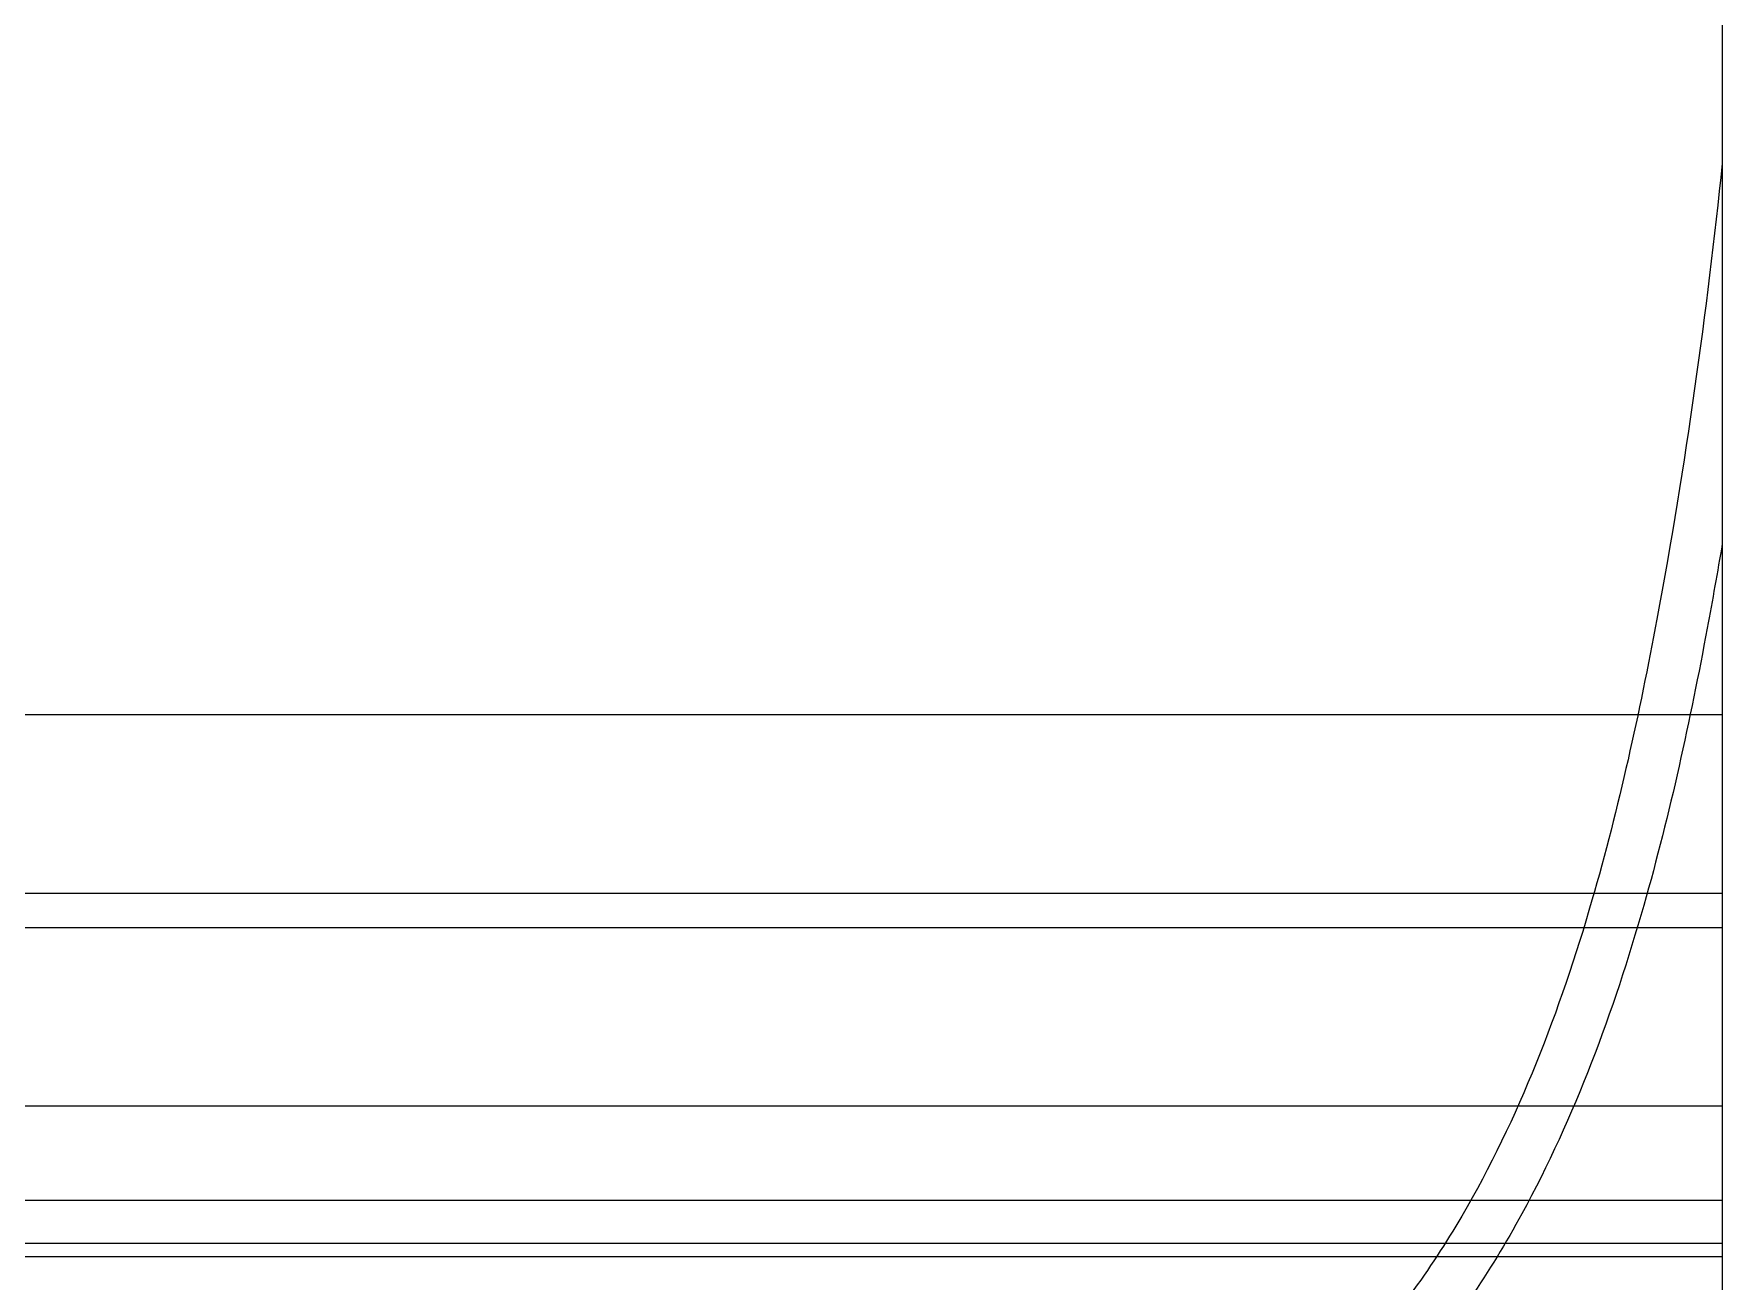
# Model space of a CAD drawing. Header units: feet. Extents: x -21 to 5170, y -254 to 1413.
# Drawn here: x 2316.8 to 2327.77, y 62.53 to 70.63 of the extents above; entities that cross this region are included whole.
import ezdxf
from ezdxf.lldxf.tags import DXFTag

# ---------------------------------------------------------------- set-up
doc = ezdxf.new("R2010")
doc.units = ezdxf.units.FT
doc.header["$MEASUREMENT"] = 0
for name, color, linetype in [('ATI CENTER SUPPORT', 7, 'Continuous'), ('DC FEEEDERS', 1, 'Continuous'), ('PV-AG-DC1', 142, 'DC1'), ('WIRE MANAGEMENT', 4, 'Continuous')]:
    doc.layers.add(name, color=color, linetype=linetype)
doc.styles.add('NEI-A', font='arial.ttf')
tags = doc.linetypes.add('DC1', pattern='A,0.176989,-0.035266,["DC1",NEI-A,S=0.1,R=0,X=0,Y=-0.05],-0.314734,0.176989', length=0.703978).pattern_tags.tags
tags[6] = DXFTag(74, 10)

msp = doc.modelspace()

# ---------------------------------------------------------------- linework, layer by layer
at = {"layer": 'ATI CENTER SUPPORT', "color": 8, "linetype": 'Continuous', "lineweight": 15}
msp.add_line((2327.77006, 108.06425), (2327.77006, 25.40257), dxfattribs=at)
at = {"layer": 'DC FEEEDERS'}
for points in [[(2092.42153, 66.20605), (2327.77006, 66.20605)], [(2092.42153, 65.04605), (2327.77006, 65.04605)], [(2092.42153, 64.8241), (2327.77006, 64.8241)], [(2092.42153, 63.6641), (2327.77006, 63.6641)], [(2092.42153, 62.68671), (2327.77006, 62.68671)]]:
    msp.add_lwpolyline(points, dxfattribs=at)
at = {"layer": 'PV-AG-DC1'}
for points, knots in [([(2327.77006, 69.78642), (2327.66925, 68.82323), (2327.5343, 67.83961), (2327.23264, 66.2223), (2327.09919, 65.60398), (2326.71505, 64.28063), (2326.44824, 63.58056), (2325.87291, 62.59835), (2325.6353, 62.26897), (2325.13055, 61.7335), (2324.87541, 61.51671), (2324.33086, 61.14947), (2324.04197, 60.99601), (2323.57901, 60.79304), (2323.41142, 60.72762), (2323.24142, 60.66783), (2323.19089, 60.65006), (2323.14015, 60.63279), (2323.08941, 60.61552), (2322.81509, 60.52214), (2322.54077, 60.42875), (2322.26645, 60.33537), (2321.9409, 60.22455), (2321.61536, 60.11373), (2321.28981, 60.00291)], [5.15457521, 5.15457521, 5.15457521, 5.15457521, 7.98993795, 7.98993795, 9.67658056, 9.67658056, 11.68586125, 11.68586125, 12.79963808, 12.79963808, 13.7036105, 13.7036105, 14.60758292, 14.60758292, 15.10582563, 15.10582563, 15.10582563, 15.25390059, 15.25390059, 15.25390059, 16.0544781, 16.0544781, 16.0544781, 17.00455102, 17.00455102, 17.00455102, 17.00455102]), ([(2327.77006, 67.31546), (2327.7392, 67.1336), (2327.70669, 66.95077), (2327.56231, 66.17638), (2327.43166, 65.56715), (2327.06306, 64.27594), (2326.81336, 63.59495), (2326.26283, 62.58715), (2326.02298, 62.22756), (2325.47796, 61.60004), (2325.17672, 61.3271), (2324.61142, 60.9329), (2324.36343, 60.79121), (2324.10931, 60.66783), (2324.03727, 60.63286), (2323.96473, 60.59935), (2323.8922, 60.56584), (2323.72589, 60.48902), (2323.55958, 60.41219), (2323.39328, 60.33537), (2323.15337, 60.22455), (2322.91347, 60.11373), (2322.67356, 60.00291), (2322.54796, 59.94489), (2322.42235, 59.88686), (2322.29675, 59.82884), (2322.18245, 59.77604), (2322.06815, 59.72324), (2321.95385, 59.67045)], [7.47877278, 7.47877278, 7.47877278, 7.47877278, 7.9877747, 7.9877747, 9.62277321, 9.62277321, 11.50333496, 11.50333496, 12.62233368, 12.62233368, 13.6409475, 13.6409475, 14.3830075, 14.3830075, 14.3830075, 14.59337778, 14.59337778, 14.59337778, 15.07571963, 15.07571963, 15.07571963, 15.77151121, 15.77151121, 15.77151121, 16.13580442, 16.13580442, 16.13580442, 16.46730279, 16.46730279, 16.46730279, 16.46730279])]:
    msp.add_open_spline(points, degree=3, knots=knots, dxfattribs=at)
at = {"layer": 'WIRE MANAGEMENT', "color": 4, "linetype": 'Continuous', "lineweight": 18, "elevation": 0.11854, "flags": 128}
for points in [[(2092.42153, 63.05156), (2327.77006, 63.05156)], [(2092.42153, 62.77349), (2327.77006, 62.77349)]]:
    msp.add_lwpolyline(points, dxfattribs=at)

doc.saveas('drawing.dxf')
